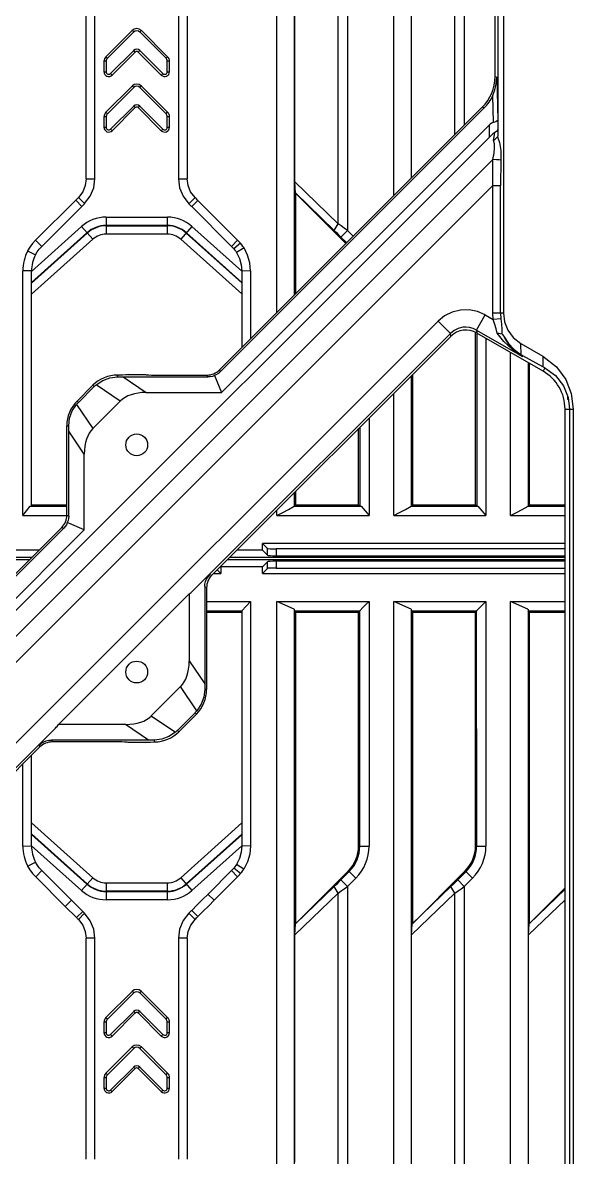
# Model space of a CAD drawing. Header units: millimetres. Extents: x -3132 to 28633, y 682 to 5849.
# Drawn here: x 23172.9 to 23235.8, y 2767.2 to 2897.1 of the extents above; entities that cross this region are included whole.
import ezdxf

# ---------------------------------------------------------------- set-up
doc = ezdxf.new("R2010")
doc.units = ezdxf.units.MM

# ---------------------------------------------------------------- blocks, each defined once
blk = doc.blocks.new('rtjg')
at = {"linetype": 'Continuous'}
for p, q in [((18380.42, 2541.96), (18380.42, 2742.31)), ((18382.42, 2742.31), (18382.42, 2543.96)), ((18393.79, 2555.33), (18393.79, 2742.31)), ((18395.79, 2742.31), (18395.79, 2557.33)), ((18405.39, 2568.99), (18405.39, 2734.24)), ((18405.72, 2734.24), (18405.72, 2562.49)), ((18406.34, 2734.24), (18406.34, 2541.89)), ((18387.43, 2552.12), (18387.43, 2587.71)), ((18388.5, 2588.49), (18388.5, 2551.34)), ((18400.8, 2562.35), (18400.8, 2587.71)), ((18401.87, 2588.49), (18401.87, 2563.42)), ((18358.61, 2557.26), (18358.61, 2582.57)), ((18359.61, 2557.26), (18359.61, 2582.57)), ((18369.16, 2582.57), (18369.16, 2557.26)), ((18370.16, 2582.57), (18370.16, 2557.26)), ((18382.47, 2556.91), (18382.47, 2582.92)), ((18395.84, 2557.39), (18395.84, 2582.92)), ((18363.86, 2574.25), (18360.86, 2571.25)), ((18361.04, 2571.08), (18364.04, 2574.08)), ((18364.04, 2574.08), (18363.86, 2574.25)), ((18364.92, 2574.25), (18364.74, 2574.08)), ((18364.74, 2574.08), (18367.74, 2571.08)), ((18367.92, 2571.25), (18364.92, 2574.25)), ((18364.04, 2571.96), (18361.4, 2569.32)), ((18361.58, 2569.14), (18364.21, 2571.78)), ((18364.21, 2571.78), (18364.04, 2571.96)), ((18364.74, 2571.96), (18364.57, 2571.78)), ((18364.57, 2571.78), (18367.2, 2569.14)), ((18367.38, 2569.32), (18364.74, 2571.96)), ((18360.64, 2570.72), (18360.64, 2569.53)), ((18360.89, 2570.72), (18360.64, 2570.72)), ((18360.86, 2571.25), (18361.04, 2571.08)), ((18360.89, 2570.72), (18360.89, 2569.53)), ((18367.74, 2571.08), (18367.92, 2571.25)), ((18367.89, 2569.53), (18367.89, 2570.72)), ((18368.14, 2570.72), (18367.89, 2570.72)), ((18368.14, 2569.53), (18368.14, 2570.72)), ((18360.64, 2569.53), (18360.89, 2569.53)), ((18361.4, 2569.32), (18361.58, 2569.14)), ((18367.2, 2569.14), (18367.38, 2569.32)), ((18367.89, 2569.53), (18368.14, 2569.53)), ((18363.86, 2567.89), (18360.86, 2564.89)), ((18364.04, 2567.71), (18363.86, 2567.89)), ((18364.92, 2567.89), (18364.74, 2567.71)), ((18367.92, 2564.89), (18364.92, 2567.89)), ((18405.39, 2568.99), (18405.58, 2568.91)), ((18405.58, 2568.91), (18405.7, 2564)), ((18361.04, 2564.71), (18364.04, 2567.71)), ((18364.74, 2567.71), (18367.74, 2564.71)), ((18405.2, 2563.73), (18405.12, 2566.79)), ((18364.04, 2565.59), (18361.4, 2562.96)), ((18361.58, 2562.78), (18364.21, 2565.42)), ((18364.21, 2565.42), (18364.04, 2565.59)), ((18364.74, 2565.59), (18364.57, 2565.42)), ((18364.57, 2565.42), (18367.2, 2562.78)), ((18367.38, 2562.96), (18364.74, 2565.59)), ((18373.85, 2535.39), (18403.93, 2565.47)), ((18404.15, 2565.38), (18373.92, 2535.16)), ((18404.15, 2565.38), (18403.93, 2565.47)), ((18360.64, 2564.36), (18360.64, 2563.17)), ((18360.89, 2564.36), (18360.64, 2564.36)), ((18360.86, 2564.89), (18361.04, 2564.71)), ((18360.89, 2564.36), (18360.89, 2563.17)), ((18367.74, 2564.71), (18367.92, 2564.89)), ((18367.89, 2563.17), (18367.89, 2564.36)), ((18368.14, 2564.36), (18367.89, 2564.36)), ((18368.14, 2563.17), (18368.14, 2564.36)), ((18360.64, 2563.17), (18360.89, 2563.17)), ((18361.4, 2562.96), (18361.58, 2562.78)), ((18367.2, 2562.78), (18367.38, 2562.96)), ((18367.89, 2563.17), (18368.14, 2563.17)), ((18404.71, 2563.42), (18374.1, 2532.81)), ((18404.71, 2563.42), (18404.71, 2562.01)), ((18287.75, 2445.05), (18404.71, 2562.01)), ((18405.14, 2559.47), (18315.29, 2469.63)), ((18316.04, 2467.39), (18405.15, 2556.49)), ((18358.61, 2557.26), (18359.61, 2557.26)), ((18369.16, 2557.26), (18370.16, 2557.26)), ((18382.54, 2555.64), (18382.47, 2556.91)), ((18387.43, 2552.12), (18382.47, 2556.91)), ((18405.15, 2541.89), (18405.15, 2556.49)), ((18405.15, 2556.49), (18406.02, 2556.49)), ((18406.02, 2541.89), (18406.02, 2556.49)), ((18357.42, 2554.83), (18352.82, 2550.25)), ((18358.12, 2554.12), (18357.42, 2554.83)), ((18357.72, 2555.13), (18358.43, 2554.43)), ((18371.06, 2555.13), (18370.35, 2554.42)), ((18371.39, 2554.8), (18370.68, 2554.09)), ((18375.93, 2550.26), (18371.39, 2554.8)), ((18382.54, 2555.65), (18386.97, 2551.37)), ((18382.54, 2555.63), (18382.56, 2555.63)), ((18382.56, 2555.63), (18382.56, 2544.1)), ((18382.56, 2555.62), (18388.31, 2549.85)), ((18353.53, 2549.54), (18358.12, 2554.12)), ((18370.68, 2554.09), (18375.23, 2549.54)), ((18360.89, 2552.88), (18360.89, 2550.94)), ((18360.89, 2552.88), (18367.9, 2552.88)), ((18367.9, 2550.94), (18367.9, 2552.88)), ((18358.07, 2551.8), (18352.36, 2546.68)), ((18358.7, 2551.09), (18352.36, 2545.4)), ((18352.36, 2545.34), (18358.73, 2551.06)), ((18359.37, 2550.35), (18358.07, 2551.8)), ((18367.9, 2551.93), (18360.89, 2551.93)), ((18360.89, 2551.89), (18367.9, 2551.89)), ((18367.9, 2550.94), (18360.89, 2550.94)), ((18370.71, 2551.8), (18369.42, 2550.36)), ((18370.05, 2551.06), (18376.42, 2545.36)), ((18376.42, 2545.42), (18370.08, 2551.1)), ((18376.42, 2546.71), (18370.71, 2551.8)), ((18386.97, 2551.37), (18387.43, 2552.12)), ((18388.5, 2551.34), (18387.76, 2550.6)), ((18389.15, 2550.69), (18388.5, 2551.34)), ((18352.36, 2544.07), (18359.37, 2550.35)), ((18352.82, 2550.25), (18353.53, 2549.54)), ((18369.42, 2550.36), (18376.42, 2544.09)), ((18375.93, 2550.26), (18375.23, 2549.54)), ((18376.27, 2549.89), (18375.5, 2549.25)), ((18387.76, 2550.6), (18388.41, 2549.95)), ((18351.91, 2549.02), (18352.81, 2548.56)), ((18376.67, 2549.36), (18375.82, 2548.83)), ((18351.36, 2518.72), (18351.36, 2546.73)), ((18352.36, 2546.73), (18351.36, 2546.73)), ((18352.36, 2519.81), (18352.36, 2546.73)), ((18377.42, 2546.72), (18376.42, 2546.71)), ((18376.42, 2546.71), (18376.42, 2537.96)), ((18377.42, 2546.72), (18377.42, 2538.96)), ((18406.34, 2541.89), (18405.15, 2541.89)), ((18398.86, 2540.97), (18316.04, 2458.16)), ((18398.86, 2540.97), (18400.27, 2539.56)), ((18403.27, 2539.95), (18404.27, 2541.69)), ((18404.27, 2541.69), (18405.18, 2541.16)), ((18406.05, 2541.25), (18405.18, 2541.16)), ((18370.82, 2510.11), (18400.27, 2539.56)), ((18400.31, 2539.23), (18372.97, 2511.89)), ((18400.31, 2539.23), (18400.27, 2539.56)), ((18403.15, 2519.94), (18403.15, 2539.7)), ((18403.27, 2539.95), (18403.32, 2539.62)), ((18403.27, 2539.95), (18408.52, 2536.93)), ((18403.29, 2539.62), (18403.29, 2519.81)), ((18410.89, 2535.25), (18403.32, 2539.62)), ((18406.4, 2538.63), (18405.62, 2539.61)), ((18406.41, 2539.2), (18406.56, 2538.92)), ((18406.41, 2539.2), (18406.93, 2538.41)), ((18404.34, 2539.03), (18404.34, 2518.72)), ((18407.37, 2537.73), (18406.4, 2538.63)), ((18406.93, 2538.41), (18407.59, 2537.72)), ((18407.46, 2539.11), (18408.34, 2538.43)), ((18408.38, 2537.13), (18408.34, 2538.43)), ((18408.34, 2538.43), (18410.84, 2536.98)), ((18407.16, 2518.72), (18407.16, 2537.41)), ((18408.52, 2536.93), (18407.37, 2537.73)), ((18407.59, 2537.72), (18408.38, 2537.13)), ((18408.19, 2537.14), (18408.52, 2536.93)), ((18408.52, 2536.93), (18408.58, 2537.02)), ((18410.87, 2535.75), (18408.58, 2537.02)), ((18410.84, 2536.98), (18410.87, 2535.75)), ((18373.85, 2535.39), (18373.94, 2535.18)), ((18409.16, 2536.25), (18409.16, 2519.79)), ((18409.3, 2536.17), (18409.3, 2519.94)), ((18411.1, 2535.63), (18410.87, 2535.75)), ((18411.1, 2535.63), (18410.89, 2535.25)), ((18362.2, 2534.59), (18362.2, 2534.81)), ((18362.2, 2534.81), (18362.31, 2534.81)), ((18362.83, 2534.59), (18365.46, 2532.81)), ((18362.83, 2534.59), (18372.53, 2534.59)), ((18363.4, 2534.88), (18363.3, 2534.84)), ((18363.4, 2534.88), (18365.38, 2534.88)), ((18365.38, 2534.88), (18365.47, 2534.84)), ((18366.46, 2534.81), (18372.44, 2534.81)), ((18372.53, 2534.59), (18372.44, 2534.81)), ((18373.29, 2534.75), (18374.1, 2532.81)), ((18395.79, 2534.7), (18395.79, 2519.79)), ((18395.93, 2534.84), (18395.93, 2519.94)), ((18357.56, 2531.83), (18359.37, 2533.64)), ((18357.71, 2531.68), (18359.52, 2533.49)), ((18359.37, 2533.64), (18359.52, 2533.49)), ((18362.51, 2531.83), (18359.76, 2533.7)), ((18365.46, 2532.81), (18374.1, 2532.81)), ((18393.79, 2518.72), (18393.79, 2532.7)), ((18413.2, 2533.58), (18413.74, 2532.25)), ((18357.49, 2531.44), (18359.36, 2528.69)), ((18357.71, 2531.68), (18357.56, 2531.83)), ((18362.51, 2531.83), (18359.36, 2528.69)), ((18413.66, 2532.44), (18413.66, 2532.05)), ((18413.66, 2532.05), (18413.76, 2532.05)), ((18413.74, 2532.25), (18413.9, 2530.92)), ((18414.11, 2532.68), (18414.34, 2530.92)), ((18413.39, 2429.74), (18413.39, 2530.92)), ((18413.39, 2530.92), (18414.34, 2530.92)), ((18413.9, 2530.92), (18413.9, 2429.74)), ((18414.34, 2530.92), (18414.34, 2429.74)), ((18356.39, 2518.76), (18356.39, 2529)), ((18356.39, 2529), (18356.61, 2529)), ((18389.92, 2528.83), (18389.92, 2519.81)), ((18390.97, 2529.89), (18390.97, 2518.72)), ((18356.61, 2518.67), (18356.61, 2528.37)), ((18358.39, 2525.74), (18356.61, 2528.37)), ((18389.78, 2519.94), (18389.78, 2528.7)), ((18358.39, 2517.1), (18358.39, 2525.74)), ((18382.42, 2521.33), (18382.42, 2519.79)), ((18382.56, 2521.47), (18382.56, 2519.94)), ((18351.36, 2518.72), (18352.21, 2519.8)), ((18352.21, 2519.8), (18352.36, 2519.81)), ((18352.21, 2519.8), (18356.39, 2519.8)), ((18352.36, 2519.94), (18356.39, 2519.94)), ((18382.56, 2519.94), (18382.41, 2519.79)), ((18382.56, 2519.94), (18389.78, 2519.94)), ((18389.78, 2519.94), (18389.92, 2519.81)), ((18389.92, 2519.81), (18390.05, 2519.8)), ((18390.05, 2519.8), (18390.97, 2518.72)), ((18395.93, 2519.94), (18395.78, 2519.79)), ((18395.93, 2519.94), (18403.15, 2519.94)), ((18403.15, 2519.94), (18403.29, 2519.81)), ((18403.29, 2519.81), (18403.42, 2519.8)), ((18403.42, 2519.8), (18404.34, 2518.72)), ((18409.3, 2519.94), (18409.15, 2519.79)), ((18409.3, 2519.94), (18413.39, 2519.94)), ((18351.36, 2518.72), (18356.39, 2518.72)), ((18356.39, 2518.76), (18356.61, 2518.67)), ((18380.42, 2518.72), (18380.42, 2519.33)), ((18380.42, 2518.72), (18390.97, 2518.72)), ((18393.79, 2518.72), (18404.34, 2518.72)), ((18407.16, 2518.72), (18413.39, 2518.72)), ((18274.78, 2436.33), (18355.81, 2517.35)), ((18356.04, 2517.28), (18275.54, 2436.78)), ((18356.02, 2517.26), (18355.81, 2517.35)), ((18358.39, 2517.1), (18356.45, 2517.91)), ((18358.39, 2517.1), (18273.31, 2432.03)), ((18353.21, 2514.75), (18350.01, 2514.75)), ((18378.77, 2514.75), (18375.83, 2514.75)), ((18378.77, 2514.75), (18378.77, 2515.53)), ((18379.34, 2514.96), (18378.77, 2515.53)), ((18413.39, 2515.53), (18378.77, 2515.53)), ((18379.34, 2514.18), (18378.77, 2514.75)), ((18379.34, 2514.18), (18379.34, 2514.96)), ((18380.34, 2514.91), (18380.34, 2514.13)), ((18413.39, 2514.91), (18380.34, 2514.91)), ((18352.37, 2513.91), (18260.89, 2513.91)), ((18260.89, 2513.71), (18352.17, 2513.71)), ((18374.79, 2513.71), (18413.39, 2513.71)), ((18413.39, 2513.91), (18374.99, 2513.91)), ((18379.34, 2513.44), (18378.77, 2512.87)), ((18379.34, 2512.66), (18379.34, 2513.44)), ((18380.34, 2514.13), (18413.39, 2514.13)), ((18380.34, 2513.49), (18380.34, 2512.71)), ((18413.39, 2513.49), (18380.34, 2513.49)), ((18372.78, 2511.97), (18372.97, 2511.89)), ((18373.18, 2512.09), (18374.01, 2512.09)), ((18373.59, 2512.51), (18374.01, 2512.09)), ((18374.01, 2512.87), (18374.01, 2512.09)), ((18378.77, 2512.87), (18374.01, 2512.87)), ((18378.77, 2512.09), (18378.77, 2512.87)), ((18379.34, 2512.66), (18378.77, 2512.09)), ((18378.77, 2512.09), (18413.39, 2512.09)), ((18380.34, 2512.71), (18413.39, 2512.71)), ((18370.39, 2509.77), (18355.43, 2494.81)), ((18370.39, 2509.77), (18370.39, 2502.08)), ((18372.17, 2510.57), (18372.17, 2499.45)), ((18372.39, 2510.48), (18372.17, 2510.57)), ((18372.39, 2510.48), (18372.39, 2498.82)), ((18372.39, 2508.9), (18377.42, 2508.9)), ((18377.42, 2508.9), (18376.42, 2507.81)), ((18377.42, 2508.9), (18377.42, 2480.89)), ((18380.42, 2275.81), (18380.42, 2508.9)), ((18382.41, 2507.99), (18380.42, 2508.9)), ((18380.42, 2508.9), (18390.97, 2508.9)), ((18390.97, 2508.9), (18390.97, 2480.89)), ((18393.79, 2275.81), (18393.79, 2508.9)), ((18395.78, 2507.99), (18393.79, 2508.9)), ((18393.79, 2508.9), (18404.34, 2508.9)), ((18404.34, 2508.9), (18404.34, 2480.89)), ((18407.16, 2423.02), (18407.16, 2508.9)), ((18409.15, 2507.99), (18407.16, 2508.9)), ((18407.16, 2508.9), (18413.39, 2508.9)), ((18372.39, 2507.81), (18376.42, 2507.81)), ((18372.39, 2507.68), (18376.42, 2507.68)), ((18376.42, 2507.81), (18376.42, 2480.9)), ((18382.41, 2507.99), (18382.43, 2507.81)), ((18382.42, 2507.99), (18382.42, 2275.81)), ((18382.56, 2507.68), (18382.43, 2507.81)), ((18382.43, 2507.81), (18389.91, 2507.81)), ((18382.56, 2507.68), (18382.56, 2472)), ((18382.56, 2507.68), (18389.78, 2507.68)), ((18389.78, 2507.68), (18389.92, 2507.82)), ((18389.78, 2480.89), (18389.78, 2507.68)), ((18389.92, 2480.89), (18389.91, 2507.82)), ((18395.78, 2507.99), (18395.8, 2507.81)), ((18395.79, 2507.99), (18395.79, 2275.81)), ((18395.93, 2507.68), (18395.8, 2507.81)), ((18395.8, 2507.81), (18403.28, 2507.81)), ((18395.93, 2507.68), (18395.93, 2472)), ((18395.93, 2507.68), (18403.15, 2507.68)), ((18403.15, 2507.68), (18403.29, 2507.82)), ((18403.15, 2480.89), (18403.15, 2507.68)), ((18403.29, 2480.89), (18403.28, 2507.82)), ((18409.15, 2507.99), (18409.17, 2507.81)), ((18409.16, 2507.99), (18409.16, 2424.41)), ((18409.3, 2507.68), (18409.17, 2507.81)), ((18409.17, 2507.81), (18413.39, 2507.81)), ((18409.3, 2507.68), (18409.3, 2472)), ((18409.3, 2507.68), (18413.39, 2507.68)), ((18370.39, 2502.08), (18372.17, 2499.45)), ((18366.06, 2495.79), (18369.41, 2499.14)), ((18371.28, 2496.38), (18369.41, 2499.14)), ((18372.39, 2498.82), (18372.17, 2498.82)), ((18366.06, 2495.79), (18368.82, 2493.92)), ((18371.07, 2496.14), (18369.06, 2494.13)), ((18371.22, 2495.99), (18369.21, 2493.98)), ((18371.07, 2496.14), (18371.22, 2495.99)), ((18317.46, 2456.75), (18355.09, 2494.38)), ((18363.12, 2494.81), (18355.43, 2494.81)), ((18365.75, 2493.03), (18363.12, 2494.81)), ((18369.21, 2493.98), (18369.06, 2494.13)), ((18354.63, 2493.03), (18354.72, 2492.81)), ((18365.75, 2493.03), (18354.63, 2493.03)), ((18362.31, 2492.81), (18354.72, 2492.81)), ((18363.4, 2492.74), (18363.31, 2492.78)), ((18365.38, 2492.74), (18363.4, 2492.74)), ((18365.38, 2492.74), (18365.47, 2492.78)), ((18366.38, 2493.03), (18366.38, 2492.81)), ((18353.31, 2492.23), (18302.48, 2441.39)), ((18352.36, 2480.92), (18352.36, 2491.27)), ((18353.31, 2492.23), (18353.23, 2492.42)), ((18351.36, 2480.89), (18351.36, 2490.27)), ((18359.37, 2477.27), (18352.36, 2483.55)), ((18376.42, 2483.53), (18369.42, 2477.26)), ((18358.73, 2476.56), (18352.36, 2482.28)), ((18352.36, 2482.22), (18358.7, 2476.53)), ((18376.42, 2482.25), (18370.05, 2476.56)), ((18370.08, 2476.52), (18376.42, 2482.19)), ((18351.36, 2480.89), (18352.36, 2480.93)), ((18352.36, 2480.93), (18358.07, 2475.82)), ((18370.71, 2475.82), (18376.42, 2480.91)), ((18377.42, 2480.89), (18376.42, 2480.91)), ((18389.78, 2480.89), (18390.97, 2480.89)), ((18403.15, 2480.89), (18404.34, 2480.89)), ((18351.91, 2478.6), (18352.81, 2479.06)), ((18375.32, 2478.17), (18372.55, 2475.39)), ((18376.27, 2477.73), (18375.5, 2478.37)), ((18376.66, 2478.25), (18375.82, 2478.79)), ((18352.83, 2477.37), (18353.53, 2478.08)), ((18352.83, 2477.37), (18356.22, 2473.97)), ((18356.93, 2474.68), (18353.53, 2478.08)), ((18358.07, 2475.82), (18359.37, 2477.27)), ((18369.42, 2477.26), (18370.71, 2475.82)), ((18373.25, 2474.68), (18375.93, 2477.37)), ((18375.93, 2477.37), (18375.23, 2478.08)), ((18388.61, 2478.06), (18382.56, 2472)), ((18387.76, 2477.02), (18388.71, 2477.97)), ((18387.76, 2477.02), (18388.5, 2476.27)), ((18388.5, 2476.27), (18389.45, 2477.22)), ((18389.45, 2477.22), (18388.61, 2478.06)), ((18401.98, 2478.06), (18395.93, 2472)), ((18401.13, 2477.02), (18402.08, 2477.97)), ((18401.13, 2477.02), (18401.87, 2476.27)), ((18401.87, 2476.27), (18402.82, 2477.22)), ((18402.82, 2477.22), (18401.98, 2478.06)), ((18360.89, 2476.68), (18360.89, 2474.74)), ((18360.89, 2476.68), (18367.9, 2476.68)), ((18367.9, 2475.73), (18360.89, 2475.73)), ((18360.89, 2475.69), (18367.9, 2475.69)), ((18367.9, 2474.74), (18367.9, 2476.68)), ((18386.97, 2476.25), (18382.54, 2471.97)), ((18387.43, 2475.5), (18386.97, 2476.25)), ((18388.5, 2476.27), (18388.5, 2439.13)), ((18400.34, 2476.25), (18395.91, 2471.97)), ((18400.8, 2475.5), (18400.34, 2476.25)), ((18401.87, 2476.27), (18401.87, 2439.13)), ((18413.39, 2475.94), (18409.28, 2471.97)), ((18413.39, 2476.1), (18409.3, 2472)), ((18356.22, 2473.97), (18356.93, 2474.68)), ((18358.21, 2473.41), (18356.93, 2474.68)), ((18367.9, 2474.74), (18360.89, 2474.74)), ((18372.54, 2475.39), (18373.25, 2474.68)), ((18382.47, 2470.71), (18387.43, 2475.5)), ((18387.43, 2439.9), (18387.43, 2475.5)), ((18395.84, 2470.71), (18400.8, 2475.5)), ((18400.8, 2439.9), (18400.8, 2475.5)), ((18409.21, 2470.71), (18413.39, 2474.74)), ((18356.22, 2473.97), (18357.5, 2472.71)), ((18357.5, 2472.71), (18358.21, 2473.41)), ((18357.72, 2472.49), (18358.43, 2473.19)), ((18371.06, 2472.49), (18370.35, 2473.2)), ((18371.39, 2472.82), (18370.68, 2473.53)), ((18382.47, 2470.71), (18382.54, 2471.98)), ((18382.54, 2471.97), (18382.56, 2472.01)), ((18395.84, 2470.71), (18395.91, 2471.98)), ((18395.91, 2471.97), (18395.93, 2472.01)), ((18409.21, 2470.71), (18409.28, 2471.98)), ((18409.28, 2471.97), (18409.3, 2472.01)), ((18358.61, 2445.05), (18358.61, 2470.36)), ((18359.61, 2470.36), (18358.61, 2470.36)), ((18359.61, 2445.05), (18359.61, 2470.35)), ((18369.16, 2470.35), (18369.16, 2445.05)), ((18370.16, 2470.35), (18369.16, 2470.35)), ((18370.16, 2470.35), (18370.16, 2445.05)), ((18382.47, 2444.7), (18382.47, 2470.71)), ((18395.84, 2444.7), (18395.84, 2470.71)), ((18409.21, 2444.7), (18409.21, 2470.71)), ((18363.86, 2464.25), (18360.86, 2461.25)), ((18361.04, 2461.08), (18364.04, 2464.08)), ((18364.04, 2464.08), (18363.86, 2464.25)), ((18364.92, 2464.25), (18364.74, 2464.08)), ((18364.74, 2464.08), (18367.74, 2461.08)), ((18367.92, 2461.25), (18364.92, 2464.25)), ((18364.04, 2461.96), (18361.4, 2459.32)), ((18361.58, 2459.14), (18364.21, 2461.78)), ((18364.21, 2461.78), (18364.04, 2461.96)), ((18364.74, 2461.96), (18364.57, 2461.78)), ((18364.57, 2461.78), (18367.2, 2459.14)), ((18367.38, 2459.32), (18364.74, 2461.96)), ((18360.64, 2460.72), (18360.64, 2459.53)), ((18360.89, 2460.72), (18360.64, 2460.72)), ((18360.86, 2461.25), (18361.04, 2461.08)), ((18360.89, 2460.72), (18360.89, 2459.53)), ((18367.74, 2461.08), (18367.92, 2461.25)), ((18367.89, 2459.53), (18367.89, 2460.72)), ((18368.14, 2460.72), (18367.89, 2460.72)), ((18368.14, 2459.53), (18368.14, 2460.72)), ((18360.64, 2459.53), (18360.89, 2459.53)), ((18361.4, 2459.32), (18361.58, 2459.14)), ((18367.2, 2459.14), (18367.38, 2459.32)), ((18367.89, 2459.53), (18368.14, 2459.53)), ((18363.86, 2457.89), (18360.86, 2454.89)), ((18361.04, 2454.71), (18364.04, 2457.71)), ((18364.04, 2457.71), (18363.86, 2457.89)), ((18364.92, 2457.89), (18364.74, 2457.71)), ((18364.74, 2457.71), (18367.74, 2454.71)), ((18367.92, 2454.89), (18364.92, 2457.89)), ((18360.86, 2454.89), (18361.04, 2454.71)), ((18364.04, 2455.59), (18361.4, 2452.96)), ((18361.58, 2452.78), (18364.21, 2455.42)), ((18364.21, 2455.42), (18364.04, 2455.59)), ((18364.74, 2455.59), (18364.57, 2455.42)), ((18364.57, 2455.42), (18367.2, 2452.78)), ((18367.38, 2452.96), (18364.74, 2455.59)), ((18367.74, 2454.71), (18367.92, 2454.89)), ((18360.64, 2454.36), (18360.64, 2453.17)), ((18360.89, 2454.36), (18360.64, 2454.36)), ((18360.89, 2454.36), (18360.89, 2453.17)), ((18367.89, 2453.17), (18367.89, 2454.36)), ((18368.14, 2454.36), (18367.89, 2454.36)), ((18368.14, 2453.17), (18368.14, 2454.36)), ((18360.64, 2453.17), (18360.89, 2453.17)), ((18361.4, 2452.96), (18361.58, 2452.78)), ((18367.2, 2452.78), (18367.38, 2452.96)), ((18367.89, 2453.17), (18368.14, 2453.17))]:
    blk.add_line(p, q, dxfattribs=at)
for points in [[(18405.12, 2566.79), (18405.37, 2567.44), (18405.53, 2568.16), (18405.58, 2568.91)], [(18405.7, 2564), (18405.63, 2563.9), (18405.46, 2563.8), (18405.2, 2563.73)], [(18405.7, 2562.97), (18405.66, 2562.83), (18405.54, 2562.69), (18405.36, 2562.56)], [(18405.35, 2562.56), (18405.15, 2562.42), (18404.94, 2562.23), (18404.71, 2562.01)], [(18405.14, 2559.47), (18405.27, 2560.21), (18405.33, 2560.8), (18405.32, 2561.29), (18405.22, 2561.7)], [(18405.22, 2561.7), (18405.28, 2562.07), (18405.33, 2562.36), (18405.35, 2562.56)], [(18405.22, 2561.7), (18405.4, 2561.81), (18405.55, 2561.95), (18405.65, 2562.09)], [(18405.72, 2562.49), (18405.71, 2562.34), (18405.69, 2562.2), (18405.65, 2562.09)], [(18405.65, 2562.09), (18405.89, 2561.42), (18406.03, 2560.51), (18406.06, 2559.42)], [(18405.15, 2556.49), (18405.13, 2557.47), (18405.13, 2558.47), (18405.14, 2559.47)], [(18406.06, 2559.42), (18405.84, 2559.44), (18405.54, 2559.46), (18405.14, 2559.47)], [(18406.06, 2559.42), (18406.03, 2558.44), (18406.02, 2557.47), (18406.02, 2556.49)], [(18358.61, 2557.26), (18358.51, 2556.5), (18358.21, 2555.78), (18357.72, 2555.13)], [(18358.43, 2554.43), (18359.08, 2555.28), (18359.48, 2556.24), (18359.61, 2557.26)], [(18369.16, 2557.26), (18369.3, 2556.24), (18369.7, 2555.27), (18370.35, 2554.42)], [(18371.06, 2555.13), (18370.56, 2555.77), (18370.26, 2556.5), (18370.16, 2557.26)], [(18386.97, 2551.37), (18387.23, 2551.12), (18387.49, 2550.87), (18387.76, 2550.6)], [(18388.5, 2551.34), (18388.14, 2551.61), (18387.78, 2551.87), (18387.43, 2552.12)], [(18352.82, 2550.25), (18352.46, 2549.85), (18352.16, 2549.44), (18351.91, 2549.01)], [(18376.27, 2549.89), (18376.15, 2550.02), (18376.04, 2550.14), (18375.93, 2550.26)], [(18376.67, 2549.36), (18376.54, 2549.54), (18376.41, 2549.72), (18376.27, 2549.89)], [(18352.81, 2548.56), (18353, 2548.9), (18353.24, 2549.22), (18353.53, 2549.54)], [(18375.23, 2549.54), (18375.32, 2549.45), (18375.41, 2549.35), (18375.5, 2549.25)], [(18375.5, 2549.25), (18375.62, 2549.11), (18375.72, 2548.97), (18375.82, 2548.83)], [(18375.82, 2548.83), (18376.16, 2548.15), (18376.35, 2547.44), (18376.42, 2546.71)], [(18377.42, 2546.7), (18377.33, 2547.64), (18377.08, 2548.53), (18376.67, 2549.36)], [(18401.44, 2542.25), (18400.49, 2542.02), (18399.62, 2541.58), (18398.86, 2540.97)], [(18404.27, 2541.69), (18403.38, 2542.08), (18402.42, 2542.27), (18401.44, 2542.25)], [(18405.18, 2541.16), (18405.16, 2541.4), (18405.15, 2541.65), (18405.15, 2541.89)], [(18406.02, 2541.89), (18406.02, 2541.68), (18406.03, 2541.46), (18406.05, 2541.25)], [(18406.34, 2541.89), (18406.46, 2540.89), (18406.84, 2539.95), (18407.46, 2539.11)], [(18405.62, 2539.61), (18405.51, 2540.08), (18405.36, 2540.6), (18405.18, 2541.16)], [(18406.05, 2541.25), (18406.11, 2540.62), (18406.15, 2540.04), (18406.16, 2539.53)], [(18401.7, 2540.27), (18401.18, 2540.14), (18400.69, 2539.9), (18400.27, 2539.56)], [(18402.03, 2540.29), (18401.92, 2540.29), (18401.81, 2540.28), (18401.7, 2540.27)], [(18403.27, 2539.95), (18402.88, 2540.14), (18402.46, 2540.25), (18402.03, 2540.29)], [(18405.62, 2539.61), (18405.83, 2539.6), (18406.01, 2539.58), (18406.16, 2539.53)], [(18406.16, 2539.53), (18406.24, 2539.46), (18406.33, 2539.34), (18406.41, 2539.2)], [(18406.56, 2538.92), (18406.94, 2538.36), (18407.63, 2537.6), (18408.19, 2537.14)], [(18410.84, 2536.98), (18412.4, 2535.76), (18413.47, 2534.3), (18414.11, 2532.68)], [(18411.1, 2535.63), (18412.3, 2534.75), (18413.2, 2533.58)], [(18359.76, 2533.7), (18360.5, 2534.19), (18361.33, 2534.49), (18362.2, 2534.59)], [(18363.3, 2534.84), (18363.13, 2534.82), (18362.78, 2534.81), (18362.31, 2534.81)], [(18373.29, 2534.75), (18373.05, 2534.66), (18372.8, 2534.61), (18372.56, 2534.59)], [(18373.92, 2535.16), (18373.73, 2535), (18373.52, 2534.86), (18373.29, 2534.75)], [(18356.61, 2529), (18356.7, 2529.87), (18357.01, 2530.7), (18357.49, 2531.44)], [(18380.42, 2518.72), (18381.1, 2519.08), (18381.76, 2519.43), (18382.42, 2519.79)], [(18382.42, 2519.79), (18384.96, 2519.79), (18387.51, 2519.79), (18390.05, 2519.8)], [(18393.79, 2518.72), (18394.47, 2519.08), (18395.13, 2519.43), (18395.79, 2519.79)], [(18395.79, 2519.79), (18398.33, 2519.79), (18400.88, 2519.79), (18403.42, 2519.8)], [(18407.16, 2518.72), (18407.84, 2519.08), (18408.5, 2519.43), (18409.16, 2519.79)], [(18409.16, 2519.79), (18411.7, 2519.79), (18413.39, 2519.79)], [(18356.61, 2518.64), (18356.59, 2518.39), (18356.53, 2518.15), (18356.45, 2517.91)], [(18356.45, 2517.91), (18356.34, 2517.67), (18356.2, 2517.46), (18356.04, 2517.28)], [(18372.17, 2510.59), (18372.2, 2510.88), (18372.26, 2511.16), (18372.38, 2511.44), (18372.55, 2511.71), (18372.78, 2511.97)], [(18389.91, 2507.82), (18390.26, 2508.18), (18390.62, 2508.54), (18390.97, 2508.9)], [(18403.28, 2507.82), (18403.63, 2508.18), (18403.99, 2508.54), (18404.34, 2508.9)], [(18372.17, 2498.82), (18372.07, 2497.95), (18371.77, 2497.12), (18371.28, 2496.38)], [(18368.82, 2493.92), (18368.08, 2493.42), (18367.25, 2493.12), (18366.38, 2493.03)], [(18353.23, 2492.42), (18353.49, 2492.65), (18353.76, 2492.82), (18354.04, 2492.93), (18354.32, 2493), (18354.6, 2493.03)], [(18365.47, 2492.78), (18365.63, 2492.79), (18365.95, 2492.8), (18366.46, 2492.81)], [(18376.42, 2480.91), (18376.35, 2480.18), (18376.16, 2479.47), (18375.82, 2478.79)], [(18377.42, 2480.9), (18377.33, 2479.97), (18377.08, 2479.08), (18376.66, 2478.25)], [(18351.91, 2478.6), (18352.16, 2478.18), (18352.46, 2477.76), (18352.83, 2477.37)], [(18353.53, 2478.08), (18353.24, 2478.4), (18353, 2478.73), (18352.81, 2479.06)], [(18375.5, 2478.37), (18375.41, 2478.27), (18375.32, 2478.17)], [(18375.82, 2478.79), (18375.72, 2478.65), (18375.62, 2478.51), (18375.5, 2478.37)], [(18376.27, 2477.73), (18376.41, 2477.9), (18376.54, 2478.08), (18376.66, 2478.25)], [(18375.93, 2477.37), (18376.05, 2477.48), (18376.16, 2477.6), (18376.27, 2477.73)], [(18387.76, 2477.02), (18387.49, 2476.75), (18387.23, 2476.49), (18386.97, 2476.25)], [(18401.13, 2477.02), (18400.86, 2476.75), (18400.6, 2476.49), (18400.34, 2476.25)], [(18387.43, 2475.5), (18387.78, 2475.75), (18388.14, 2476.01), (18388.5, 2476.27)], [(18400.8, 2475.5), (18401.15, 2475.75), (18401.51, 2476.01), (18401.87, 2476.27)], [(18372.55, 2475.39), (18371.93, 2474.77), (18371.3, 2474.15), (18370.68, 2473.53)], [(18371.39, 2472.82), (18372.01, 2473.44), (18372.63, 2474.05), (18373.25, 2474.68)], [(18359.61, 2470.35), (18359.48, 2471.38), (18359.08, 2472.34), (18358.43, 2473.19)], [(18370.35, 2473.2), (18369.7, 2472.35), (18369.3, 2471.38), (18369.16, 2470.35)], [(18357.72, 2472.49), (18358.21, 2471.84), (18358.51, 2471.12), (18358.61, 2470.36)], [(18370.16, 2470.35), (18370.27, 2471.12), (18370.57, 2471.85), (18371.06, 2472.49)]]:
    blk.add_lwpolyline(points, dxfattribs=at)
for centre in [(18364.39, 2526.81), (18364.39, 2500.81)]:
    blk.add_circle(centre, 1.25, dxfattribs=at)
for centre, radius, start, end in [((18364.39, 2573.72), 0.75, 45, 135), ((18364.39, 2573.72), 0.5, 45, 135), ((18364.39, 2571.6), 0.5, 45, 135), ((18364.39, 2571.6), 0.25, 45, 135), ((18361.39, 2570.72), 0.75, 135, 180), ((18361.39, 2570.72), 0.5, 135, 180), ((18367.39, 2570.72), 0.5, 0, 45), ((18367.39, 2570.72), 0.75, 0, 45), ((18361.19, 2569.53), 0.55, 180, 315), ((18361.19, 2569.53), 0.3, 180, 315), ((18367.59, 2569.53), 0.55, 225.0001, 0), ((18367.59, 2569.53), 0.3, 225.0001, 0), ((18364.39, 2567.36), 0.75, 45, 135), ((18364.39, 2567.36), 0.5, 45, 135), ((18364.39, 2565.24), 0.5, 45, 135), ((18364.39, 2565.24), 0.25, 45, 135), ((18361.39, 2564.36), 0.75, 135, 180), ((18361.39, 2564.36), 0.5, 135, 180), ((18367.39, 2564.36), 0.5, 0, 45), ((18367.39, 2564.36), 0.75, 0, 45), ((18361.19, 2563.17), 0.55, 180, 315), ((18361.19, 2563.17), 0.3, 180, 315), ((18367.59, 2563.17), 0.55, 225.0001, 0), ((18367.59, 2563.17), 0.3, 225.0001, 0), ((18413.69, 2498.41), 79.68, 134.6173, 134.9253), ((18314.87, 2498.29), 79.92, 44.9993, 45.3289), ((18413.69, 2498.41), 78.68, 134.6114, 134.9253), ((18314.87, 2498.29), 78.92, 44.9993, 45.3339), ((18360.89, 2548.66), 4.22, 90, 131.8997), ((18367.9, 2548.66), 4.22, 48.1871, 90), ((18360.89, 2548.66), 3.27, 90, 131.8997), ((18360.89, 2548.66), 3.23, 90, 131.8997), ((18360.89, 2548.66), 2.28, 90, 131.8997), ((18367.9, 2548.66), 3.27, 48.1871, 90), ((18367.9, 2548.66), 3.23, 48.1871, 90), ((18367.9, 2548.66), 2.28, 48.1871, 90), ((18356.36, 2546.73), 5, 152.7532, 180), ((18356.36, 2546.73), 4, 152.6526, 180), ((18362.2, 2530.81), 4, 90, 135), ((18408.39, 2530.92), 5, 0, 60), ((18360.39, 2529), 4, 135, 180), ((18368.39, 2498.82), 4, 315, 0), ((18366.38, 2496.81), 4, 271.1941, 315), ((18356.36, 2480.89), 5, 180, 207.2504), ((18356.36, 2480.89), 4, 179.5338, 207.3465), ((18385.78, 2480.89), 4, 315, 0), ((18385.78, 2480.89), 4.13, 315, 0), ((18385.78, 2480.89), 5.19, 315, 360), ((18399.15, 2480.89), 4, 315, 0), ((18399.15, 2480.89), 4.13, 315, 0), ((18399.15, 2480.89), 5.19, 315, 360), ((18360.89, 2478.96), 2.28, 228.1003, 270), ((18367.9, 2478.96), 2.28, 270, 311.8129), ((18360.89, 2478.96), 4.22, 228.1003, 270), ((18360.89, 2478.96), 3.27, 228.1003, 270), ((18360.89, 2478.96), 3.23, 228.1003, 270), ((18367.9, 2478.96), 3.23, 270, 311.8129), ((18367.9, 2478.96), 3.27, 270, 311.8129), ((18367.9, 2478.96), 4.22, 270, 311.8129), ((18413.69, 2529.2), 78.68, 225.1588, 225.388), ((18314.87, 2529.33), 78.92, 314.6652, 314.9997), ((18413.69, 2529.2), 79.68, 225.1588, 225.382), ((18314.87, 2529.33), 79.92, 314.6701, 314.9997), ((18364.39, 2463.72), 0.75, 45, 135), ((18364.39, 2463.72), 0.5, 45.0001, 135), ((18364.39, 2461.6), 0.5, 45, 135), ((18364.39, 2461.6), 0.25, 45, 135), ((18361.39, 2460.72), 0.75, 135, 180), ((18361.39, 2460.72), 0.5, 135, 180), ((18367.39, 2460.72), 0.5, 0, 45), ((18367.39, 2460.72), 0.75, 0, 45), ((18361.19, 2459.53), 0.55, 180, 315), ((18361.19, 2459.53), 0.3, 180, 315), ((18367.59, 2459.53), 0.55, 225.0001, 0), ((18367.59, 2459.53), 0.3, 225.0001, 0), ((18364.39, 2457.36), 0.75, 45, 135), ((18364.39, 2457.36), 0.5, 45, 135), ((18361.39, 2454.36), 0.75, 135, 180), ((18364.39, 2455.24), 0.5, 45, 135), ((18364.39, 2455.24), 0.25, 45, 135), ((18367.39, 2454.36), 0.75, 0, 45), ((18361.39, 2454.36), 0.5, 135, 180), ((18367.39, 2454.36), 0.5, 0, 45), ((18361.19, 2453.17), 0.55, 180, 315), ((18361.19, 2453.17), 0.3, 180, 315), ((18367.59, 2453.17), 0.55, 225.0001, 0), ((18367.59, 2453.17), 0.3, 225.0001, 0)]:
    blk.add_arc(centre, radius, start, end, dxfattribs=at)
for centre, major_axis, ratio, start_param, end_param in [((18400.41, 2568.99), (4.6, -1.91), 0.999286, -0.392447, 0.392447), ((18400.45, 2568.98), (4.32, -2.84), 0.961624, -0.195971, 0.149211), ((18404.71, 2562.01), (0.7, 1.7), 0.414214, 0.268326, 0.785398), ((18402.07, 2537.47), (-0.33, 2.47), 0.999033, -0.654031, 0.654031), ((18411.16, 2541.7), (4.09, 3.45), 0.998479, -2.819375, -2.776198), ((18372.44, 2536.8), (0.76, -1.84), 0.999286, -0.392447, 0.392447), ((18357.23, 2534.85), (9.14, -0.16), 0.022141, -0.996256, -0.911713), ((18366.46, 2534.84), (0.996, 0), 0.034921, -3.054326, -1.570796), ((18362.14, 2530.86), (2.62, -2.62), 0.999801, 3.055091, 3.141593), ((18370.67, 2525.74), (-8.46, 5.73), 0.489394, -0.625204, -0.093629), ((18360.34, 2529.05), (2.62, -2.62), 0.999801, 3.141593, 3.228094), ((18356.35, 2533.96), (-0.16, 9.14), 0.022141, -2.22988, -2.145337), ((18365.46, 2520.53), (5.73, -8.46), 0.489394, -3.047963, -2.516389), ((18354.4, 2518.76), (1.84, -0.76), 0.999286, -0.392447, 0.392447), ((18380.34, 2514.96), (1, 0), 0.052408, -3.089233, -1.570796), ((18380.34, 2514.18), (1, 0), 0.052408, -3.089233, -1.570796), ((18380.34, 2513.44), (1, 0), 0.052408, 1.570796, 3.089233), ((18380.34, 2512.66), (1, 0), 0.052408, 1.570796, 3.089233), ((18374.38, 2510.48), (-1.84, 0.76), 0.999286, -0.392447, 0.392447), ((18370.89, 2513), (1.41, 3.41), 0.414214, -2.608875, -2.391101), ((18363.32, 2507.29), (-5.73, 8.46), 0.489394, -3.047963, -2.516389), ((18372.43, 2493.86), (-0.16, 9.14), 0.022141, 0.911713, 0.996256), ((18368.44, 2498.77), (2.62, -2.62), 0.999801, 0, 0.086501), ((18357.91, 2501.88), (8.46, -5.73), 0.489394, -0.625204, -0.093629), ((18352.19, 2494.31), (3.41, 1.41), 0.414214, -0.750492, -0.532718), ((18366.43, 2496.76), (2.62, -2.62), 0.999801, -0.086501, 0), ((18354.72, 2490.82), (-0.76, 1.84), 0.999286, -0.392447, 0.392447), ((18362.31, 2492.77), (0.996, 0), 0.034921, 0.087266, 1.570796), ((18371.34, 2492.77), (9.14, -0.16), 0.022141, 2.145337, 2.22988)]:
    blk.add_ellipse(centre, major_axis=major_axis, ratio=ratio, start_param=start_param, end_param=end_param, dxfattribs=at)
blk = doc.blocks.new('*U107')
blk.add_blockref('rtjg', (-18489.39, -2267.31))
blk = doc.blocks.new('*U108')
at = {"color": 0, "linetype": 'ByBlock', "lineweight": -2, "transparency": 16777216}
blk.add_blockref('*U107', (0, 0), dxfattribs=at)

msp = doc.modelspace()

# ---------------------------------------------------------------- block references
msp.add_blockref('*U108', (23310.901, 2589.228))

doc.saveas('drawing.dxf')
